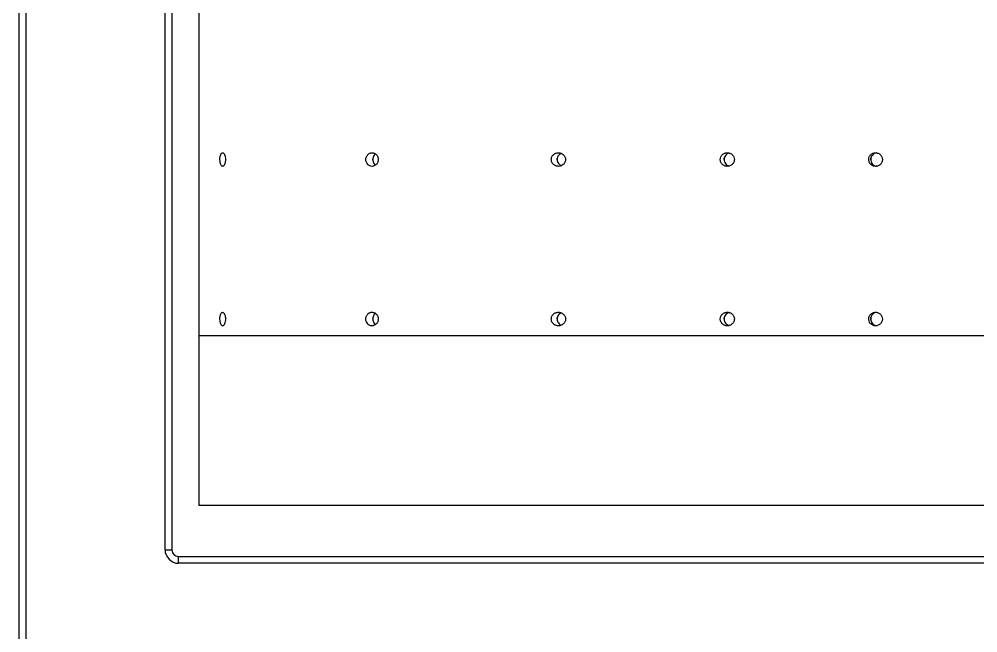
# Model space of a CAD drawing. Header units: millimetres. Extents: x -6549 to -609, y -17178 to -12978.
# Drawn here: x -5856.1 to -5573.5, y -14305.9 to -14125.1 of the extents above; entities that cross this region are included whole.
import ezdxf

# ---------------------------------------------------------------- set-up
doc = ezdxf.new("R2010")
doc.units = ezdxf.units.MM

# ---------------------------------------------------------------- blocks, each defined once
blk = doc.blocks.new('front')
for p, q in [((-10686.45, -15417.95), (-10686.45, -14566.95)), ((-10684.45, -14566.95), (-10684.45, -15417.95)), ((-10643.45, -15192.95), (-10643.45, -14566.95)), ((-10641.45, -14566.95), (-10641.45, -15192.95)), ((-10633.45, -14700.95), (-10633.45, -15129.95)), ((-10582.17, -15078.02), (-10582.13, -15077.57)), ((-10527.86, -15078.02), (-10527.82, -15077.56)), ((-10478.61, -15078.04), (-10478.58, -15077.53)), ((-10435.4, -15078.05), (-10435.37, -15077.52)), ((-10582.17, -15125.02), (-10582.13, -15124.57)), ((-10527.86, -15125.02), (-10527.82, -15124.56)), ((-10478.61, -15125.04), (-10478.58, -15124.53)), ((-10435.4, -15125.05), (-10435.37, -15124.52)), ((-10633.45, -15129.95), (-10633.45, -15179.95)), ((-10153.45, -15129.95), (-10633.45, -15129.95)), ((-10153.45, -15179.95), (-10633.45, -15179.95)), ((-10643.45, -15192.95), (-10641.45, -15192.95)), ((-10639.45, -15196.95), (-10639.45, -15194.95)), ((-10639.45, -15194.95), (-10147.45, -15194.95)), ((-10147.45, -15196.95), (-10639.45, -15196.95))]:
    blk.add_line(p, q)
for radius in [4, 2]:
    blk.add_arc((-10639.45, -15192.95), radius, 180, 270)
for points, knots in [([(-10627.26, -15077.95), (-10627.26, -15078.08), (-10627.25, -15078.22), (-10627.23, -15078.48), (-10627.22, -15078.6), (-10627.18, -15078.85), (-10627.16, -15078.96), (-10627.1, -15079.18), (-10627.07, -15079.28), (-10626.96, -15079.56), (-10626.87, -15079.71), (-10626.73, -15079.85), (-10626.68, -15079.89), (-10626.58, -15079.94), (-10626.53, -15079.95), (-10626.42, -15079.95), (-10626.37, -15079.94), (-10626.27, -15079.89), (-10626.22, -15079.85), (-10626.12, -15079.75), (-10626.07, -15079.69), (-10625.98, -15079.55), (-10625.94, -15079.47), (-10625.82, -15079.19), (-10625.76, -15078.97), (-10625.69, -15078.6), (-10625.68, -15078.48), (-10625.66, -15078.22), (-10625.65, -15078.08), (-10625.65, -15077.68), (-10625.67, -15077.42), (-10625.74, -15077.05), (-10625.76, -15076.94), (-10625.83, -15076.72), (-10625.86, -15076.62), (-10625.94, -15076.43), (-10625.98, -15076.35), (-10626.07, -15076.21), (-10626.12, -15076.15), (-10626.27, -15076), (-10626.37, -15075.95), (-10626.53, -15075.95), (-10626.58, -15075.96), (-10626.68, -15076.01), (-10626.73, -15076.05), (-10626.82, -15076.14), (-10626.87, -15076.2), (-10626.95, -15076.35), (-10626.99, -15076.43), (-10627.07, -15076.61), (-10627.1, -15076.71), (-10627.16, -15076.93), (-10627.18, -15077.05), (-10627.24, -15077.41), (-10627.26, -15077.68), (-10627.26, -15077.95)], [0, 0, 0, 0, 0.03125, 0.03125, 0.0625, 0.0625, 0.09375, 0.09375, 0.125, 0.125, 0.1875, 0.1875, 0.21875, 0.21875, 0.25, 0.25, 0.28125, 0.28125, 0.3125, 0.3125, 0.34375, 0.34375, 0.375, 0.375, 0.4375, 0.4375, 0.46875, 0.46875, 0.5, 0.5, 0.5625, 0.5625, 0.59375, 0.59375, 0.625, 0.625, 0.65625, 0.65625, 0.6875, 0.6875, 0.75, 0.75, 0.78125, 0.78125, 0.8125, 0.8125, 0.84375, 0.84375, 0.875, 0.875, 0.90625, 0.90625, 0.9375, 0.9375, 1, 1, 1, 1]), ([(-10584.24, -15077.95), (-10584.24, -15078.09), (-10584.23, -15078.23), (-10584.18, -15078.5), (-10584.14, -15078.64), (-10583.99, -15079.01), (-10583.84, -15079.23), (-10583.58, -15079.5), (-10583.49, -15079.58), (-10583.29, -15079.71), (-10583.19, -15079.77), (-10582.87, -15079.91), (-10582.65, -15079.95), (-10582.2, -15079.95), (-10581.97, -15079.9), (-10581.55, -15079.72), (-10581.35, -15079.59), (-10581.08, -15079.32), (-10581, -15079.22), (-10580.86, -15079.01), (-10580.8, -15078.89), (-10580.69, -15078.64), (-10580.65, -15078.51), (-10580.6, -15078.24), (-10580.58, -15078.1), (-10580.58, -15077.81), (-10580.6, -15077.68), (-10580.65, -15077.4), (-10580.69, -15077.27), (-10580.79, -15077.02), (-10580.85, -15076.9), (-10581, -15076.68), (-10581.08, -15076.58), (-10581.25, -15076.4), (-10581.35, -15076.32), (-10581.55, -15076.19), (-10581.65, -15076.13), (-10581.87, -15076.04), (-10581.97, -15076.01), (-10582.2, -15075.96), (-10582.31, -15075.95), (-10582.54, -15075.95), (-10582.65, -15075.96), (-10582.87, -15076), (-10582.98, -15076.04), (-10583.19, -15076.13), (-10583.29, -15076.18), (-10583.49, -15076.32), (-10583.58, -15076.4), (-10583.75, -15076.58), (-10583.83, -15076.67), (-10583.97, -15076.89), (-10584.04, -15077.01), (-10584.14, -15077.26), (-10584.18, -15077.39), (-10584.23, -15077.66), (-10584.24, -15077.81), (-10584.24, -15077.95)], [0, 0, 0, 0, 0.03125, 0.03125, 0.0625, 0.0625, 0.125, 0.125, 0.15625, 0.15625, 0.1875, 0.1875, 0.25, 0.25, 0.3125, 0.3125, 0.375, 0.375, 0.40625, 0.40625, 0.4375, 0.4375, 0.46875, 0.46875, 0.5, 0.5, 0.53125, 0.53125, 0.5625, 0.5625, 0.59375, 0.59375, 0.625, 0.625, 0.65625, 0.65625, 0.6875, 0.6875, 0.71875, 0.71875, 0.75, 0.75, 0.78125, 0.78125, 0.8125, 0.8125, 0.84375, 0.84375, 0.875, 0.875, 0.90625, 0.90625, 0.9375, 0.9375, 0.96875, 0.96875, 1, 1, 1, 1]), ([(-10581.39, -15076.33), (-10581.43, -15076.35), (-10581.67, -15076.48), (-10581.96, -15076.94), (-10582.16, -15077.51), (-10582.17, -15077.85), (-10582.18, -15077.95)], [0, 0, 0, 0, 0.083496, 0.490276, 0.843913, 1, 1, 1, 1]), ([(-10529.57, -15077.95), (-10529.57, -15078.09), (-10529.56, -15078.23), (-10529.5, -15078.5), (-10529.45, -15078.63), (-10529.28, -15079.01), (-10529.11, -15079.23), (-10528.82, -15079.5), (-10528.71, -15079.58), (-10528.48, -15079.71), (-10528.36, -15079.77), (-10528.12, -15079.86), (-10527.99, -15079.89), (-10527.74, -15079.94), (-10527.61, -15079.95), (-10527.21, -15079.95), (-10526.96, -15079.9), (-10526.47, -15079.72), (-10526.24, -15079.59), (-10525.94, -15079.32), (-10525.84, -15079.22), (-10525.68, -15079), (-10525.61, -15078.89), (-10525.49, -15078.64), (-10525.45, -15078.5), (-10525.39, -15078.24), (-10525.37, -15078.09), (-10525.37, -15077.68), (-10525.43, -15077.4), (-10525.61, -15077.02), (-10525.68, -15076.9), (-10525.84, -15076.68), (-10525.93, -15076.59), (-10526.23, -15076.32), (-10526.46, -15076.18), (-10526.83, -15076.04), (-10526.96, -15076.01), (-10527.22, -15075.96), (-10527.35, -15075.95), (-10527.61, -15075.95), (-10527.73, -15075.96), (-10527.99, -15076.01), (-10528.12, -15076.04), (-10528.36, -15076.13), (-10528.48, -15076.19), (-10528.71, -15076.32), (-10528.81, -15076.4), (-10529.01, -15076.58), (-10529.1, -15076.68), (-10529.27, -15076.9), (-10529.34, -15077.01), (-10529.45, -15077.26), (-10529.5, -15077.39), (-10529.56, -15077.67), (-10529.57, -15077.81), (-10529.57, -15077.95)], [0, 0, 0, 0, 0.03125, 0.03125, 0.0625, 0.0625, 0.125, 0.125, 0.15625, 0.15625, 0.1875, 0.1875, 0.21875, 0.21875, 0.25, 0.25, 0.3125, 0.3125, 0.375, 0.375, 0.40625, 0.40625, 0.4375, 0.4375, 0.46875, 0.46875, 0.5, 0.5, 0.5625, 0.5625, 0.59375, 0.59375, 0.625, 0.625, 0.6875, 0.6875, 0.71875, 0.71875, 0.75, 0.75, 0.78125, 0.78125, 0.8125, 0.8125, 0.84375, 0.84375, 0.875, 0.875, 0.90625, 0.90625, 0.9375, 0.9375, 0.96875, 0.96875, 1, 1, 1, 1]), ([(-10526.59, -15076.14), (-10526.77, -15076.21), (-10527.17, -15076.38), (-10527.62, -15076.93), (-10527.85, -15077.5), (-10527.87, -15077.84), (-10527.87, -15077.95)], [0, 0, 0, 0, 0.248905, 0.577274, 0.866397, 1, 1, 1, 1]), ([(-10479.78, -15077.95), (-10479.78, -15078.09), (-10479.76, -15078.22), (-10479.71, -15078.48), (-10479.67, -15078.61), (-10479.5, -15078.98), (-10479.34, -15079.21), (-10479.05, -15079.48), (-10478.94, -15079.56), (-10478.71, -15079.7), (-10478.6, -15079.76), (-10478.35, -15079.85), (-10478.22, -15079.89), (-10477.96, -15079.94), (-10477.83, -15079.95), (-10477.56, -15079.95), (-10477.43, -15079.94), (-10477.17, -15079.89), (-10477.05, -15079.85), (-10476.8, -15079.76), (-10476.68, -15079.7), (-10476.45, -15079.56), (-10476.35, -15079.48), (-10476.05, -15079.2), (-10475.89, -15078.99), (-10475.72, -15078.61), (-10475.68, -15078.49), (-10475.63, -15078.22), (-10475.61, -15078.09), (-10475.61, -15077.68), (-10475.67, -15077.41), (-10475.83, -15077.04), (-10475.9, -15076.92), (-10476.06, -15076.7), (-10476.15, -15076.6), (-10476.34, -15076.42), (-10476.45, -15076.34), (-10476.68, -15076.2), (-10476.8, -15076.14), (-10477.05, -15076.05), (-10477.17, -15076.01), (-10477.43, -15075.96), (-10477.56, -15075.95), (-10477.83, -15075.95), (-10477.96, -15075.96), (-10478.22, -15076.01), (-10478.35, -15076.04), (-10478.6, -15076.14), (-10478.71, -15076.2), (-10478.94, -15076.34), (-10479.05, -15076.42), (-10479.24, -15076.6), (-10479.33, -15076.7), (-10479.49, -15076.92), (-10479.56, -15077.04), (-10479.72, -15077.4), (-10479.78, -15077.68), (-10479.78, -15077.95)], [0, 0, 0, 0, 0.03125, 0.03125, 0.0625, 0.0625, 0.125, 0.125, 0.15625, 0.15625, 0.1875, 0.1875, 0.21875, 0.21875, 0.25, 0.25, 0.28125, 0.28125, 0.3125, 0.3125, 0.34375, 0.34375, 0.375, 0.375, 0.4375, 0.4375, 0.46875, 0.46875, 0.5, 0.5, 0.5625, 0.5625, 0.59375, 0.59375, 0.625, 0.625, 0.65625, 0.65625, 0.6875, 0.6875, 0.71875, 0.71875, 0.75, 0.75, 0.78125, 0.78125, 0.8125, 0.8125, 0.84375, 0.84375, 0.875, 0.875, 0.90625, 0.90625, 0.9375, 0.9375, 1, 1, 1, 1]), ([(-10477.16, -15076.04), (-10477.17, -15076.05), (-10477.43, -15076.08), (-10477.87, -15076.37), (-10478.37, -15076.89), (-10478.6, -15077.47), (-10478.62, -15077.82), (-10478.63, -15077.95)], [0, 0, 0, 0, 0.011331, 0.305108, 0.587701, 0.852614, 1, 1, 1, 1]), ([(-10435.99, -15077.95), (-10435.99, -15078.08), (-10435.98, -15078.21), (-10435.93, -15078.47), (-10435.89, -15078.6), (-10435.78, -15078.84), (-10435.72, -15078.96), (-10435.57, -15079.18), (-10435.49, -15079.28), (-10435.21, -15079.55), (-10434.98, -15079.7), (-10434.62, -15079.85), (-10434.49, -15079.89), (-10434.23, -15079.94), (-10434.1, -15079.95), (-10433.84, -15079.95), (-10433.71, -15079.94), (-10433.45, -15079.89), (-10433.32, -15079.85), (-10433.08, -15079.75), (-10432.96, -15079.69), (-10432.74, -15079.54), (-10432.64, -15079.46), (-10432.45, -15079.28), (-10432.36, -15079.18), (-10432.22, -15078.96), (-10432.15, -15078.84), (-10432.05, -15078.6), (-10432.01, -15078.47), (-10431.96, -15078.22), (-10431.94, -15078.08), (-10431.94, -15077.69), (-10432, -15077.42), (-10432.2, -15076.94), (-10432.35, -15076.71), (-10432.64, -15076.44), (-10432.74, -15076.35), (-10432.96, -15076.21), (-10433.08, -15076.15), (-10433.32, -15076.05), (-10433.45, -15076.01), (-10433.7, -15075.96), (-10433.83, -15075.95), (-10434.1, -15075.95), (-10434.23, -15075.96), (-10434.49, -15076.01), (-10434.61, -15076.05), (-10434.86, -15076.15), (-10434.97, -15076.21), (-10435.19, -15076.35), (-10435.3, -15076.44), (-10435.49, -15076.62), (-10435.57, -15076.72), (-10435.72, -15076.94), (-10435.78, -15077.05), (-10435.94, -15077.42), (-10435.99, -15077.68), (-10435.99, -15077.95)], [0, 0, 0, 0, 0.03125, 0.03125, 0.0625, 0.0625, 0.09375, 0.09375, 0.125, 0.125, 0.1875, 0.1875, 0.21875, 0.21875, 0.25, 0.25, 0.28125, 0.28125, 0.3125, 0.3125, 0.34375, 0.34375, 0.375, 0.375, 0.40625, 0.40625, 0.4375, 0.4375, 0.46875, 0.46875, 0.5, 0.5, 0.5625, 0.5625, 0.625, 0.625, 0.65625, 0.65625, 0.6875, 0.6875, 0.71875, 0.71875, 0.75, 0.75, 0.78125, 0.78125, 0.8125, 0.8125, 0.84375, 0.84375, 0.875, 0.875, 0.90625, 0.90625, 0.9375, 0.9375, 1, 1, 1, 1]), ([(-10433.68, -15076), (-10433.81, -15076.01), (-10434.17, -15076.05), (-10434.7, -15076.37), (-10435.16, -15076.89), (-10435.39, -15077.45), (-10435.41, -15077.81), (-10435.42, -15077.95)], [0, 0, 0, 0, 0.138406, 0.380643, 0.620208, 0.855832, 1, 1, 1, 1]), ([(-10582.18, -15077.95), (-10582.16, -15078.15), (-10582.13, -15078.57), (-10581.86, -15079.1), (-10581.61, -15079.45), (-10581.43, -15079.55), (-10581.41, -15079.57)], [0, 0, 0, 0, 0.311522, 0.622484, 0.948117, 1, 1, 1, 1]), ([(-10527.87, -15077.95), (-10527.85, -15078.16), (-10527.81, -15078.57), (-10527.51, -15079.12), (-10527.11, -15079.54), (-10526.77, -15079.69), (-10526.61, -15079.76)], [0, 0, 0, 0, 0.256296, 0.512162, 0.779464, 1, 1, 1, 1]), ([(-10478.63, -15077.95), (-10478.61, -15078.16), (-10478.56, -15078.59), (-10478.24, -15079.16), (-10477.77, -15079.62), (-10477.37, -15079.77), (-10477.17, -15079.85)], [0, 0, 0, 0, 0.247883, 0.495539, 0.749587, 1, 1, 1, 1]), ([(-10435.42, -15077.95), (-10435.4, -15078.17), (-10435.35, -15078.61), (-10435.01, -15079.21), (-10434.51, -15079.65), (-10434.05, -15079.89), (-10433.78, -15079.9), (-10433.73, -15079.9)], [0, 0, 0, 0, 0.2358094, 0.4715579, 0.7090072, 0.9501991, 1, 1, 1, 1]), ([(-10627.26, -15124.95), (-10627.26, -15125.08), (-10627.25, -15125.22), (-10627.23, -15125.48), (-10627.22, -15125.6), (-10627.18, -15125.85), (-10627.16, -15125.96), (-10627.1, -15126.18), (-10627.07, -15126.28), (-10626.96, -15126.56), (-10626.87, -15126.71), (-10626.73, -15126.85), (-10626.68, -15126.89), (-10626.58, -15126.94), (-10626.53, -15126.95), (-10626.42, -15126.95), (-10626.37, -15126.94), (-10626.27, -15126.89), (-10626.22, -15126.85), (-10626.12, -15126.75), (-10626.07, -15126.69), (-10625.98, -15126.55), (-10625.94, -15126.47), (-10625.82, -15126.19), (-10625.76, -15125.97), (-10625.69, -15125.6), (-10625.68, -15125.48), (-10625.66, -15125.22), (-10625.65, -15125.08), (-10625.65, -15124.68), (-10625.67, -15124.42), (-10625.74, -15124.05), (-10625.76, -15123.94), (-10625.83, -15123.72), (-10625.86, -15123.62), (-10625.94, -15123.43), (-10625.98, -15123.35), (-10626.07, -15123.21), (-10626.12, -15123.15), (-10626.27, -15123), (-10626.37, -15122.95), (-10626.53, -15122.95), (-10626.58, -15122.96), (-10626.68, -15123.01), (-10626.73, -15123.05), (-10626.82, -15123.14), (-10626.87, -15123.2), (-10626.95, -15123.35), (-10626.99, -15123.43), (-10627.07, -15123.61), (-10627.1, -15123.71), (-10627.16, -15123.93), (-10627.18, -15124.05), (-10627.24, -15124.41), (-10627.26, -15124.68), (-10627.26, -15124.95)], [0, 0, 0, 0, 0.03125, 0.03125, 0.0625, 0.0625, 0.09375, 0.09375, 0.125, 0.125, 0.1875, 0.1875, 0.21875, 0.21875, 0.25, 0.25, 0.28125, 0.28125, 0.3125, 0.3125, 0.34375, 0.34375, 0.375, 0.375, 0.4375, 0.4375, 0.46875, 0.46875, 0.5, 0.5, 0.5625, 0.5625, 0.59375, 0.59375, 0.625, 0.625, 0.65625, 0.65625, 0.6875, 0.6875, 0.75, 0.75, 0.78125, 0.78125, 0.8125, 0.8125, 0.84375, 0.84375, 0.875, 0.875, 0.90625, 0.90625, 0.9375, 0.9375, 1, 1, 1, 1]), ([(-10584.24, -15124.95), (-10584.24, -15125.09), (-10584.23, -15125.23), (-10584.18, -15125.5), (-10584.14, -15125.64), (-10583.99, -15126.01), (-10583.84, -15126.23), (-10583.58, -15126.5), (-10583.49, -15126.58), (-10583.29, -15126.71), (-10583.19, -15126.77), (-10582.87, -15126.91), (-10582.65, -15126.95), (-10582.2, -15126.95), (-10581.97, -15126.9), (-10581.55, -15126.72), (-10581.35, -15126.59), (-10581.08, -15126.32), (-10581, -15126.22), (-10580.86, -15126.01), (-10580.8, -15125.89), (-10580.69, -15125.64), (-10580.65, -15125.51), (-10580.6, -15125.24), (-10580.58, -15125.1), (-10580.58, -15124.81), (-10580.6, -15124.68), (-10580.65, -15124.4), (-10580.69, -15124.27), (-10580.79, -15124.02), (-10580.85, -15123.9), (-10581, -15123.68), (-10581.08, -15123.58), (-10581.25, -15123.4), (-10581.35, -15123.32), (-10581.55, -15123.19), (-10581.65, -15123.13), (-10581.87, -15123.04), (-10581.97, -15123.01), (-10582.2, -15122.96), (-10582.31, -15122.95), (-10582.54, -15122.95), (-10582.65, -15122.96), (-10582.87, -15123), (-10582.98, -15123.04), (-10583.19, -15123.13), (-10583.29, -15123.18), (-10583.49, -15123.32), (-10583.58, -15123.4), (-10583.75, -15123.58), (-10583.83, -15123.67), (-10583.97, -15123.89), (-10584.04, -15124.01), (-10584.14, -15124.26), (-10584.18, -15124.39), (-10584.23, -15124.66), (-10584.24, -15124.81), (-10584.24, -15124.95)], [0, 0, 0, 0, 0.03125, 0.03125, 0.0625, 0.0625, 0.125, 0.125, 0.15625, 0.15625, 0.1875, 0.1875, 0.25, 0.25, 0.3125, 0.3125, 0.375, 0.375, 0.40625, 0.40625, 0.4375, 0.4375, 0.46875, 0.46875, 0.5, 0.5, 0.53125, 0.53125, 0.5625, 0.5625, 0.59375, 0.59375, 0.625, 0.625, 0.65625, 0.65625, 0.6875, 0.6875, 0.71875, 0.71875, 0.75, 0.75, 0.78125, 0.78125, 0.8125, 0.8125, 0.84375, 0.84375, 0.875, 0.875, 0.90625, 0.90625, 0.9375, 0.9375, 0.96875, 0.96875, 1, 1, 1, 1]), ([(-10529.57, -15124.95), (-10529.57, -15125.09), (-10529.56, -15125.23), (-10529.5, -15125.5), (-10529.45, -15125.63), (-10529.28, -15126.01), (-10529.11, -15126.23), (-10528.82, -15126.5), (-10528.71, -15126.58), (-10528.48, -15126.71), (-10528.36, -15126.77), (-10528.12, -15126.86), (-10527.99, -15126.89), (-10527.74, -15126.94), (-10527.61, -15126.95), (-10527.21, -15126.95), (-10526.96, -15126.9), (-10526.47, -15126.72), (-10526.24, -15126.59), (-10525.94, -15126.32), (-10525.84, -15126.22), (-10525.68, -15126), (-10525.61, -15125.89), (-10525.49, -15125.64), (-10525.45, -15125.5), (-10525.39, -15125.24), (-10525.37, -15125.09), (-10525.37, -15124.68), (-10525.43, -15124.4), (-10525.61, -15124.02), (-10525.68, -15123.9), (-10525.84, -15123.68), (-10525.93, -15123.59), (-10526.23, -15123.32), (-10526.46, -15123.18), (-10526.83, -15123.04), (-10526.96, -15123.01), (-10527.22, -15122.96), (-10527.35, -15122.95), (-10527.61, -15122.95), (-10527.73, -15122.96), (-10527.99, -15123.01), (-10528.12, -15123.04), (-10528.36, -15123.13), (-10528.48, -15123.19), (-10528.71, -15123.32), (-10528.81, -15123.4), (-10529.01, -15123.58), (-10529.1, -15123.68), (-10529.27, -15123.9), (-10529.34, -15124.01), (-10529.45, -15124.26), (-10529.5, -15124.39), (-10529.56, -15124.67), (-10529.57, -15124.81), (-10529.57, -15124.95)], [0, 0, 0, 0, 0.03125, 0.03125, 0.0625, 0.0625, 0.125, 0.125, 0.15625, 0.15625, 0.1875, 0.1875, 0.21875, 0.21875, 0.25, 0.25, 0.3125, 0.3125, 0.375, 0.375, 0.40625, 0.40625, 0.4375, 0.4375, 0.46875, 0.46875, 0.5, 0.5, 0.5625, 0.5625, 0.59375, 0.59375, 0.625, 0.625, 0.6875, 0.6875, 0.71875, 0.71875, 0.75, 0.75, 0.78125, 0.78125, 0.8125, 0.8125, 0.84375, 0.84375, 0.875, 0.875, 0.90625, 0.90625, 0.9375, 0.9375, 0.96875, 0.96875, 1, 1, 1, 1]), ([(-10479.78, -15124.95), (-10479.78, -15125.09), (-10479.76, -15125.22), (-10479.71, -15125.48), (-10479.67, -15125.61), (-10479.5, -15125.98), (-10479.34, -15126.21), (-10479.05, -15126.48), (-10478.94, -15126.56), (-10478.71, -15126.7), (-10478.6, -15126.76), (-10478.35, -15126.85), (-10478.22, -15126.89), (-10477.96, -15126.94), (-10477.83, -15126.95), (-10477.56, -15126.95), (-10477.43, -15126.94), (-10477.17, -15126.89), (-10477.05, -15126.85), (-10476.8, -15126.76), (-10476.68, -15126.7), (-10476.45, -15126.56), (-10476.35, -15126.48), (-10476.05, -15126.2), (-10475.89, -15125.99), (-10475.72, -15125.61), (-10475.68, -15125.49), (-10475.63, -15125.22), (-10475.61, -15125.09), (-10475.61, -15124.68), (-10475.67, -15124.41), (-10475.83, -15124.04), (-10475.9, -15123.92), (-10476.06, -15123.7), (-10476.15, -15123.6), (-10476.34, -15123.42), (-10476.45, -15123.34), (-10476.68, -15123.2), (-10476.8, -15123.14), (-10477.05, -15123.05), (-10477.17, -15123.01), (-10477.43, -15122.96), (-10477.56, -15122.95), (-10477.83, -15122.95), (-10477.96, -15122.96), (-10478.22, -15123.01), (-10478.35, -15123.04), (-10478.6, -15123.14), (-10478.71, -15123.2), (-10478.94, -15123.34), (-10479.05, -15123.42), (-10479.24, -15123.6), (-10479.33, -15123.7), (-10479.49, -15123.92), (-10479.56, -15124.04), (-10479.72, -15124.4), (-10479.78, -15124.68), (-10479.78, -15124.95)], [0, 0, 0, 0, 0.03125, 0.03125, 0.0625, 0.0625, 0.125, 0.125, 0.15625, 0.15625, 0.1875, 0.1875, 0.21875, 0.21875, 0.25, 0.25, 0.28125, 0.28125, 0.3125, 0.3125, 0.34375, 0.34375, 0.375, 0.375, 0.4375, 0.4375, 0.46875, 0.46875, 0.5, 0.5, 0.5625, 0.5625, 0.59375, 0.59375, 0.625, 0.625, 0.65625, 0.65625, 0.6875, 0.6875, 0.71875, 0.71875, 0.75, 0.75, 0.78125, 0.78125, 0.8125, 0.8125, 0.84375, 0.84375, 0.875, 0.875, 0.90625, 0.90625, 0.9375, 0.9375, 1, 1, 1, 1]), ([(-10435.99, -15124.95), (-10435.99, -15125.08), (-10435.98, -15125.21), (-10435.93, -15125.47), (-10435.89, -15125.6), (-10435.78, -15125.84), (-10435.72, -15125.96), (-10435.57, -15126.18), (-10435.49, -15126.28), (-10435.21, -15126.55), (-10434.98, -15126.7), (-10434.62, -15126.85), (-10434.49, -15126.89), (-10434.23, -15126.94), (-10434.1, -15126.95), (-10433.84, -15126.95), (-10433.71, -15126.94), (-10433.45, -15126.89), (-10433.32, -15126.85), (-10433.08, -15126.75), (-10432.96, -15126.69), (-10432.74, -15126.54), (-10432.64, -15126.46), (-10432.45, -15126.28), (-10432.36, -15126.18), (-10432.22, -15125.96), (-10432.15, -15125.84), (-10432.05, -15125.6), (-10432.01, -15125.47), (-10431.96, -15125.22), (-10431.94, -15125.08), (-10431.94, -15124.69), (-10432, -15124.42), (-10432.2, -15123.94), (-10432.35, -15123.71), (-10432.64, -15123.44), (-10432.74, -15123.35), (-10432.96, -15123.21), (-10433.08, -15123.15), (-10433.32, -15123.05), (-10433.45, -15123.01), (-10433.7, -15122.96), (-10433.83, -15122.95), (-10434.1, -15122.95), (-10434.23, -15122.96), (-10434.49, -15123.01), (-10434.61, -15123.05), (-10434.86, -15123.15), (-10434.97, -15123.21), (-10435.19, -15123.35), (-10435.3, -15123.44), (-10435.49, -15123.62), (-10435.57, -15123.72), (-10435.72, -15123.94), (-10435.78, -15124.05), (-10435.94, -15124.42), (-10435.99, -15124.68), (-10435.99, -15124.95)], [0, 0, 0, 0, 0.03125, 0.03125, 0.0625, 0.0625, 0.09375, 0.09375, 0.125, 0.125, 0.1875, 0.1875, 0.21875, 0.21875, 0.25, 0.25, 0.28125, 0.28125, 0.3125, 0.3125, 0.34375, 0.34375, 0.375, 0.375, 0.40625, 0.40625, 0.4375, 0.4375, 0.46875, 0.46875, 0.5, 0.5, 0.5625, 0.5625, 0.625, 0.625, 0.65625, 0.65625, 0.6875, 0.6875, 0.71875, 0.71875, 0.75, 0.75, 0.78125, 0.78125, 0.8125, 0.8125, 0.84375, 0.84375, 0.875, 0.875, 0.90625, 0.90625, 0.9375, 0.9375, 1, 1, 1, 1]), ([(-10581.39, -15123.33), (-10581.43, -15123.35), (-10581.67, -15123.48), (-10581.96, -15123.94), (-10582.16, -15124.51), (-10582.17, -15124.85), (-10582.18, -15124.95)], [0, 0, 0, 0, 0.083496, 0.490276, 0.843915, 1, 1, 1, 1]), ([(-10582.18, -15124.95), (-10582.16, -15125.15), (-10582.13, -15125.57), (-10581.86, -15126.1), (-10581.61, -15126.45), (-10581.43, -15126.55), (-10581.41, -15126.57)], [0, 0, 0, 0, 0.31152, 0.622484, 0.948116, 1, 1, 1, 1]), ([(-10526.59, -15123.14), (-10526.77, -15123.21), (-10527.17, -15123.38), (-10527.62, -15123.93), (-10527.85, -15124.5), (-10527.87, -15124.84), (-10527.87, -15124.95)], [0, 0, 0, 0, 0.248906, 0.577272, 0.866397, 1, 1, 1, 1]), ([(-10527.87, -15124.95), (-10527.85, -15125.16), (-10527.81, -15125.57), (-10527.51, -15126.12), (-10527.11, -15126.54), (-10526.77, -15126.69), (-10526.61, -15126.76)], [0, 0, 0, 0, 0.256296, 0.512162, 0.779464, 1, 1, 1, 1]), ([(-10477.16, -15123.04), (-10477.17, -15123.05), (-10477.43, -15123.08), (-10477.87, -15123.37), (-10478.37, -15123.89), (-10478.6, -15124.47), (-10478.62, -15124.82), (-10478.63, -15124.95)], [0, 0, 0, 0, 0.0113316, 0.3051082, 0.5877028, 0.8526157, 1, 1, 1, 1]), ([(-10478.63, -15124.95), (-10478.61, -15125.16), (-10478.56, -15125.59), (-10478.24, -15126.16), (-10477.77, -15126.62), (-10477.37, -15126.77), (-10477.17, -15126.85)], [0, 0, 0, 0, 0.2478847, 0.4955406, 0.7495869, 1, 1, 1, 1]), ([(-10433.68, -15123), (-10433.81, -15123.01), (-10434.17, -15123.05), (-10434.7, -15123.37), (-10435.16, -15123.89), (-10435.39, -15124.45), (-10435.41, -15124.81), (-10435.42, -15124.95)], [0, 0, 0, 0, 0.138406, 0.380643, 0.620209, 0.855833, 1, 1, 1, 1]), ([(-10435.42, -15124.95), (-10435.4, -15125.17), (-10435.35, -15125.61), (-10435.01, -15126.21), (-10434.51, -15126.65), (-10434.05, -15126.89), (-10433.78, -15126.9), (-10433.73, -15126.9)], [0, 0, 0, 0, 0.235809, 0.471559, 0.709008, 0.950199, 1, 1, 1, 1])]:
    blk.add_open_spline(points, degree=3, knots=knots)

msp = doc.modelspace()

# ---------------------------------------------------------------- block references
msp.add_blockref('front', (4830.32, 911.52))

doc.saveas('drawing.dxf')
